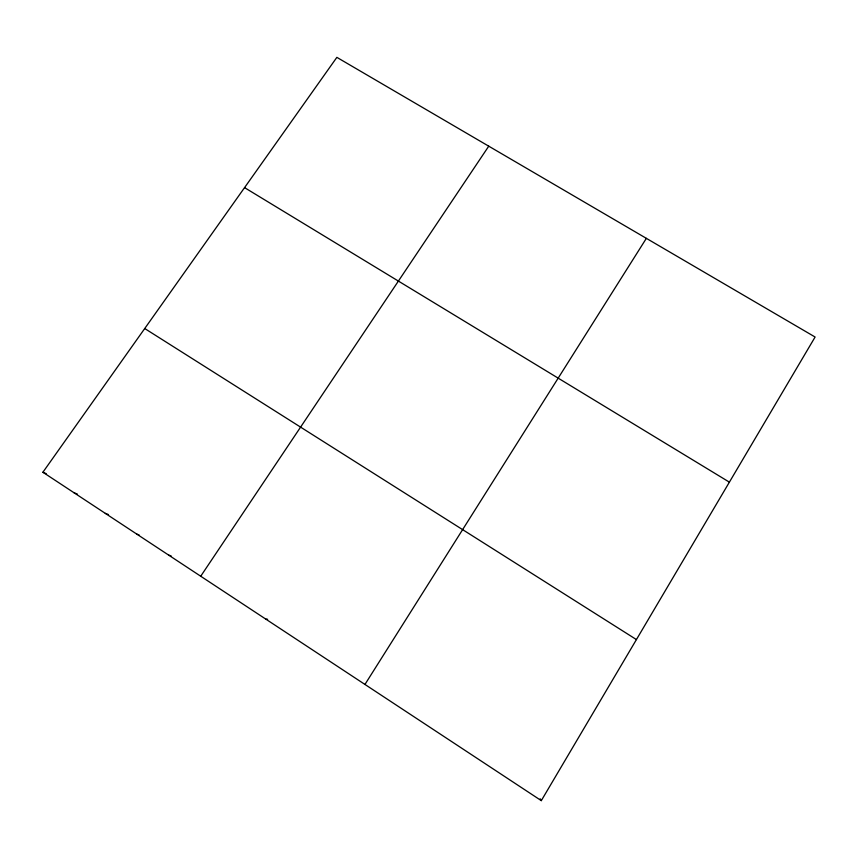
<?xml version="1.0" encoding="UTF-8"?>
<svg xmlns="http://www.w3.org/2000/svg" width="858" height="858" viewBox="0 0 858 858"><rect width="100%" height="100%" fill="white"/><g stroke="black" fill="none" stroke-linecap="round" stroke-linejoin="round"><path stroke-width="1.29" d="M541.301 800.643L815.1 337.022L336.862 57.357L42.9 472.243L541.301 800.643L540.175 798.819M364.95 684.448L646.364 238.342M200.718 576.233L488.749 146.171M265.615 618.993L267.642 619.283M168.651 555.105L171.117 555.898M136.84 534.148L139.125 534.963M105.277 513.352L108.505 514.586M73.97 492.717L77.477 494.154M42.9 472.243L46.214 473.659M244.562 187.634L729.386 482.153M144.734 328.528L636.422 639.575"/></g></svg>
